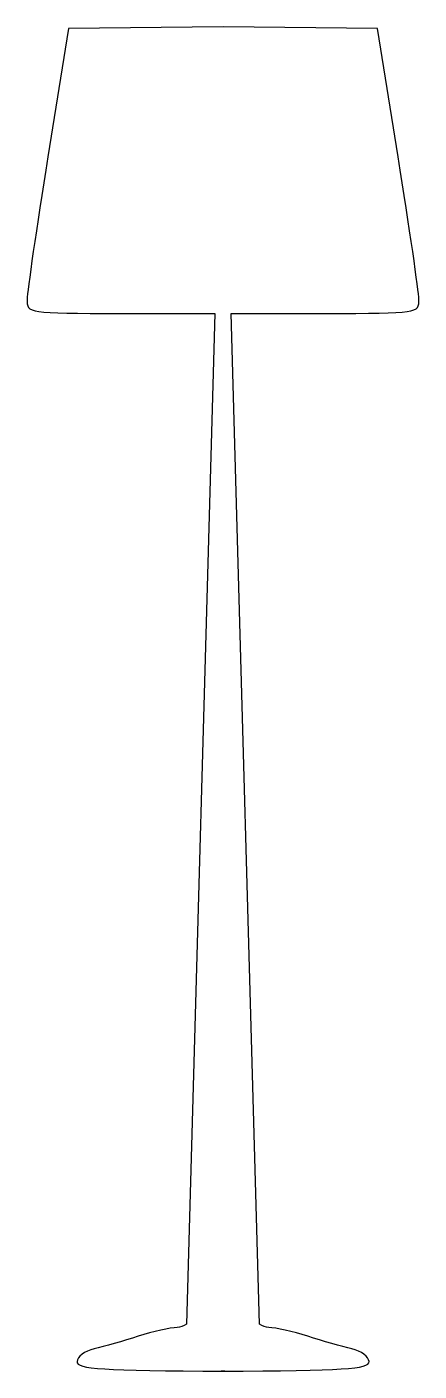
# Model space of a CAD drawing. Header units: centimetres. Extents: x -2.5 to 2.5, y -8.5 to 8.5.
import ezdxf

# ---------------------------------------------------------------- set-up
doc = ezdxf.new("R2010")
doc.units = ezdxf.units.CM
doc.header["$MEASUREMENT"] = 0
doc.layers.add('Camada 1', color=7, linetype='Continuous')

msp = doc.modelspace()

# ---------------------------------------------------------------- linework, layer by layer
at = {"layer": 'Camada 1'}
msp.add_open_spline([(0.00001, 8.53738), (0.00001, 8.53738), (1.96306, 8.51611), (1.96306, 8.51611), (1.96306, 8.51611), (1.96306, 8.51611), (2.22386, 6.88601), (2.22386, 6.88601), (2.22386, 6.88601), (2.36726, 5.98947), (2.4858, 5.1754), (2.48725, 5.077), (2.48725, 5.077), (2.48984, 4.89925), (2.48177, 4.89809), (1.2971, 4.89809), (1.2971, 4.89809), (1.2971, 4.89809), (0.10436, 4.89809), (0.10436, 4.89809), (0.10436, 4.89809), (0.10436, 4.89809), (0.46533, -7.94275), (0.46533, -7.94275), (0.46533, -7.94275), (0.50012, -7.96799), (0.54251, -7.98365), (0.58397, -7.98365), (0.58397, -7.98365), (0.667, -7.98365), (0.88821, -8.03342), (1.07559, -8.09414), (1.07559, -8.09414), (1.26302, -8.15502), (1.51475, -8.22723), (1.63503, -8.25472), (1.63503, -8.25472), (1.75531, -8.28221), (1.85371, -8.35537), (1.85371, -8.41733), (1.85371, -8.41733), (1.85371, -8.41733), (1.85376, -8.41734), (1.85376, -8.41734), (1.85376, -8.41734), (1.85376, -8.511), (1.53899, -8.53119), (-0.02229, -8.53741), (-0.02229, -8.53741), (-0.02229, -8.53741), (0.02237, -8.5374), (0.02237, -8.5374), (0.02237, -8.5374), (-1.53891, -8.53118), (-1.85368, -8.51099), (-1.85368, -8.41733), (-1.85368, -8.41733), (-1.85368, -8.41733), (-1.85363, -8.41734), (-1.85363, -8.41734), (-1.85363, -8.41734), (-1.85363, -8.35537), (-1.75526, -8.28224), (-1.63495, -8.25473), (-1.63495, -8.25473), (-1.51467, -8.22724), (-1.26295, -8.15501), (-1.07554, -8.09415), (-1.07554, -8.09415), (-0.88816, -8.03343), (-0.66694, -7.98366), (-0.58392, -7.98366), (-0.58392, -7.98366), (-0.54243, -7.98366), (-0.50007, -7.968), (-0.46525, -7.94276), (-0.46525, -7.94276), (-0.46525, -7.94276), (-0.10428, 4.89808), (-0.10428, 4.89808), (-0.10428, 4.89808), (-0.10428, 4.89808), (-1.29711, 4.89809), (-1.29711, 4.89809), (-1.29711, 4.89809), (-2.48178, 4.89809), (-2.48985, 4.89925), (-2.48726, 5.077), (-2.48726, 5.077), (-2.48583, 5.17537), (-2.36727, 5.98947), (-2.22387, 6.88601), (-2.22387, 6.88601), (-2.22387, 6.88601), (-1.96307, 8.51611), (-1.96307, 8.51611), (-1.96307, 8.51611), (-1.96307, 8.51611), (0.00001, 8.53738), (0.00001, 8.53738)], degree=3, knots=[0, 0, 0, 0, 0.03846154, 0.03846154, 0.03846154, 0.03846154, 0.07692308, 0.07692308, 0.07692308, 0.07692308, 0.11538462, 0.11538462, 0.11538462, 0.11538462, 0.15384615, 0.15384615, 0.15384615, 0.15384615, 0.19230769, 0.19230769, 0.19230769, 0.19230769, 0.23076923, 0.23076923, 0.23076923, 0.23076923, 0.26923077, 0.26923077, 0.26923077, 0.26923077, 0.30769231, 0.30769231, 0.30769231, 0.30769231, 0.34615385, 0.34615385, 0.34615385, 0.34615385, 0.38461538, 0.38461538, 0.38461538, 0.38461538, 0.42307692, 0.42307692, 0.42307692, 0.42307692, 0.46153846, 0.46153846, 0.46153846, 0.46153846, 0.5, 0.5, 0.5, 0.5, 0.53846154, 0.53846154, 0.53846154, 0.53846154, 0.57692308, 0.57692308, 0.57692308, 0.57692308, 0.61538462, 0.61538462, 0.61538462, 0.61538462, 0.65384615, 0.65384615, 0.65384615, 0.65384615, 0.69230769, 0.69230769, 0.69230769, 0.69230769, 0.73076923, 0.73076923, 0.73076923, 0.73076923, 0.76923077, 0.76923077, 0.76923077, 0.76923077, 0.80769231, 0.80769231, 0.80769231, 0.80769231, 0.84615385, 0.84615385, 0.84615385, 0.84615385, 0.88461538, 0.88461538, 0.88461538, 0.88461538, 0.92307692, 0.92307692, 0.92307692, 0.92307692, 1, 1, 1, 1], dxfattribs=at)

doc.saveas('drawing.dxf')
